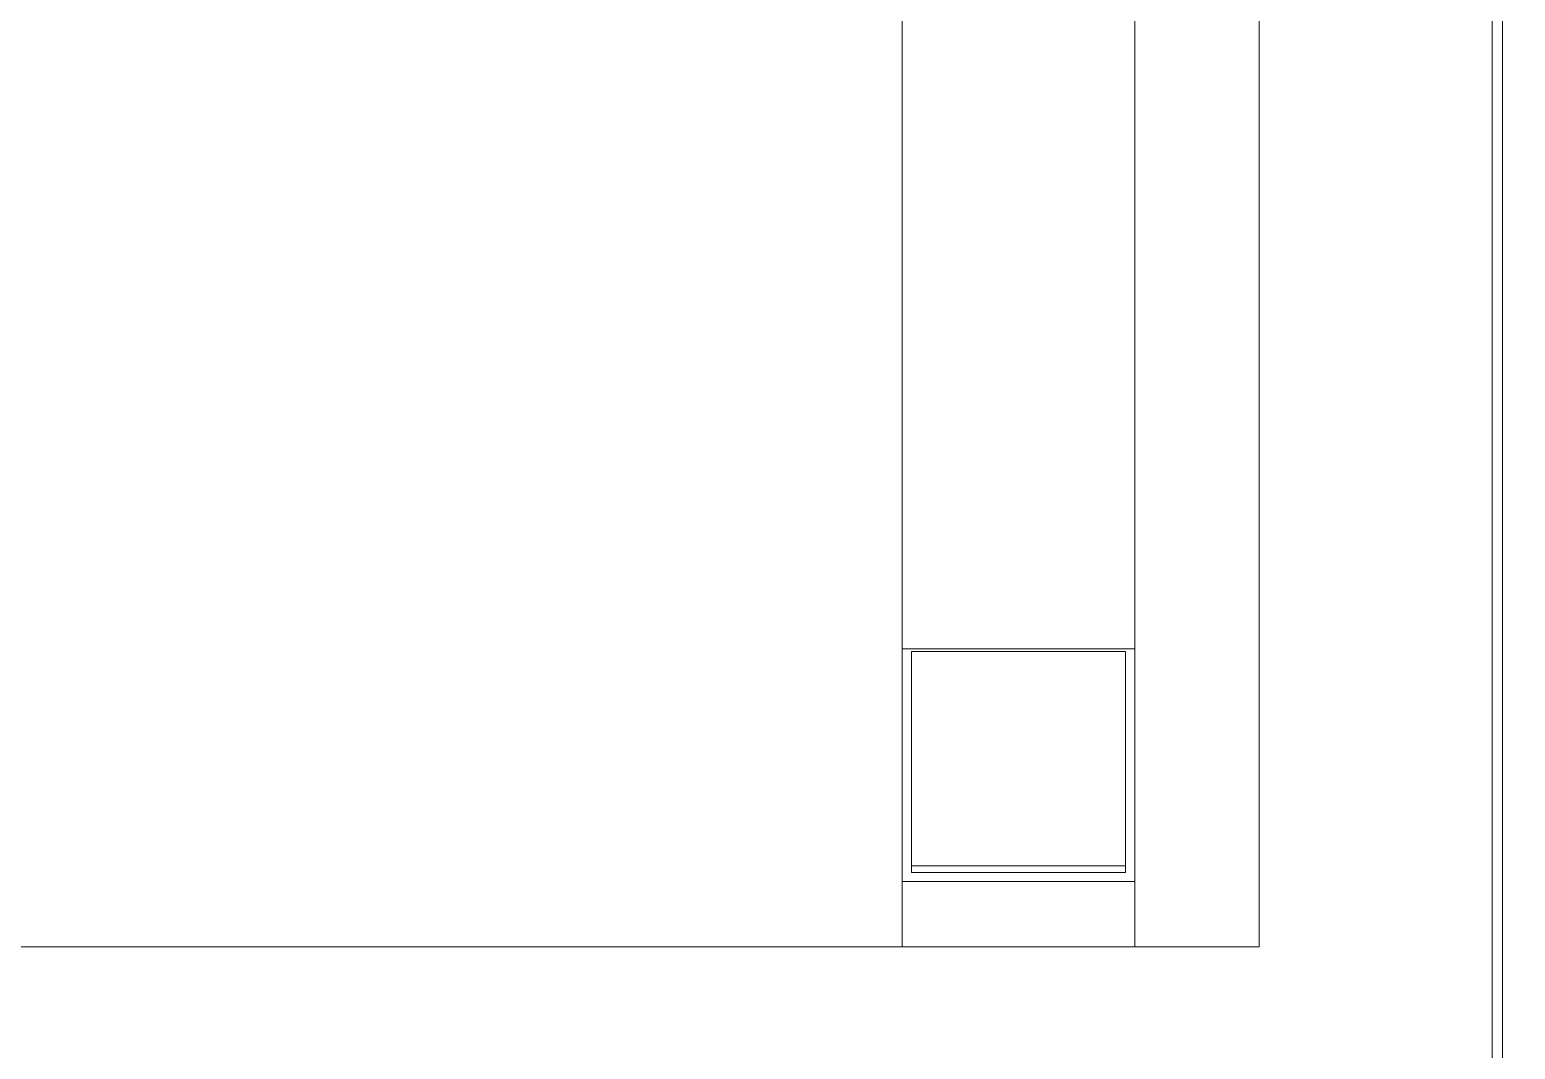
# Model space of a CAD drawing. Header units: centimetres. Extents: x -13467 to 3766, y -437 to 1921.
# Drawn here: x -7458.54 to -7426.62, y 115.93 to 137.83 of the extents above; entities that cross this region are included whole.
import ezdxf

# ---------------------------------------------------------------- set-up
doc = ezdxf.new("R2010")
doc.units = ezdxf.units.CM
doc.layers.add('G-IMPT', color=7, linetype='Continuous', lineweight=9)
doc.layers.add('M-EQPM', color=7, linetype='Continuous', lineweight=9)

# ---------------------------------------------------------------- blocks, each defined once
blk = doc.blocks.new('EQ-02-004 - EQ-02-004_dwg_Agrupar_435-1526215-Sección 1-1')
at = {"layer": 'G-IMPT'}
for p, q in [((-7426.894, 171.629), (-7426.894, 102.629)), ((-7426.894, 102.629), (-7426.894, 171.629))]:
    blk.add_line(p, q, dxfattribs=at)
at = {"layer": 'G-IMPT', "flags": 128}
blk.add_lwpolyline([(-7427.119, 102.629), (-7426.894, 102.629), (-7426.894, 171.629)], dxfattribs=at)
blk = doc.blocks.new('EQ-02-004 - EQ-02-004_dwg_Agrupar_892-1526218-Sección 1-1')
at = {"layer": 'G-IMPT'}
for p, q in [((-7432.119, 118.129), (-7432.119, 181.18)), ((-7427.119, 171.629), (-7427.119, 102.629)), ((-7427.119, 102.629), (-7427.119, 171.629)), ((-7432.119, 118.129), (-8054.093, 118.129)), ((-7432.119, 118.129), (-8054.093, 118.129))]:
    blk.add_line(p, q, dxfattribs=at)
at = {"layer": 'G-IMPT', "flags": 128}
for points in [[(-7432.119, 118.129), (-7432.119, 181.18), (-7432.119, 118.129), (-8054.093, 118.129), (-8054.093, 181.18), (-8059.093, 181.18)], [(-8388.094, 108.129), (-7432.119, 108.129), (-7432.119, 102.629), (-7427.119, 102.629), (-7427.119, 171.629), (-7426.619, 171.629), (-7426.619, 181.18), (-7432.119, 181.18)]]:
    blk.add_lwpolyline(points, dxfattribs=at)
blk = doc.blocks.new('EQ-02-004 - EQ-02-004_dwg_Agrupar_771-V28-Sección 1-1')
at = {"layer": 'M-EQPM', "color": 136, "true_color": 0x007f7f}
for p, q in [((-7439.794, 179.089), (-7439.794, 124.529)), ((-7439.794, 179.089), (-7439.794, 124.529)), ((-7439.794, 179.089), (-7439.794, 124.529)), ((-7434.794, 179.089), (-7434.794, 124.529)), ((-7434.794, 124.529), (-7434.794, 179.089)), ((-7434.794, 179.089), (-7434.794, 124.529)), ((-7439.794, 124.529), (-7439.794, 119.529)), ((-7439.794, 124.529), (-7434.794, 124.529)), ((-7434.794, 124.529), (-7434.794, 119.529)), ((-7434.994, 124.471), (-7439.594, 124.471)), ((-7439.594, 124.471), (-7439.594, 119.871)), ((-7439.594, 124.471), (-7434.994, 124.471)), ((-7439.594, 119.871), (-7439.594, 124.471)), ((-7434.994, 124.471), (-7434.994, 119.871)), ((-7434.994, 119.871), (-7434.994, 124.471)), ((-7439.594, 119.729), (-7439.594, 119.871)), ((-7439.594, 119.871), (-7434.994, 119.871)), ((-7439.594, 119.871), (-7434.994, 119.871)), ((-7439.594, 119.729), (-7439.594, 119.871)), ((-7439.594, 119.729), (-7434.994, 119.729)), ((-7439.594, 119.729), (-7434.994, 119.729)), ((-7434.994, 119.729), (-7439.594, 119.729)), ((-7434.994, 119.729), (-7434.994, 119.871)), ((-7434.994, 119.729), (-7434.994, 119.871)), ((-7439.794, 118.129), (-7439.794, 119.529)), ((-7439.794, 119.529), (-7434.794, 119.529)), ((-7434.794, 119.529), (-7434.794, 118.129))]:
    blk.add_line(p, q, dxfattribs=at)
at = {"layer": 'M-EQPM', "color": 136, "true_color": 0x007f7f, "flags": 128}
for points in [[(-7434.794, 118.129), (-7434.794, 119.529), (-7439.794, 119.529), (-7439.794, 124.529), (-7434.794, 124.529)], [(-7439.794, 124.529), (-7439.794, 119.529), (-7439.794, 118.129)], [(-7439.794, 124.529), (-7434.794, 124.529), (-7434.794, 119.529), (-7439.794, 119.529), (-7439.794, 118.129)], [(-7434.794, 124.529), (-7434.794, 119.529), (-7434.794, 118.129)], [(-7434.994, 119.871), (-7434.994, 124.471), (-7439.594, 124.471), (-7439.594, 119.871)], [(-7439.594, 119.871), (-7439.594, 119.729), (-7434.994, 119.729), (-7439.594, 119.729), (-7434.994, 119.729)], [(-7434.994, 119.729), (-7434.994, 119.871), (-7439.594, 119.871)]]:
    blk.add_lwpolyline(points, dxfattribs=at)
blk = doc.blocks.new('EQ-02-004 - EQ-02-004_dwg-1526208-Sección 1-1')
for name in ['EQ-02-004 - EQ-02-004_dwg_Agrupar_771-V28-Sección 1-1', 'EQ-02-004 - EQ-02-004_dwg_Agrupar_892-1526218-Sección 1-1', 'EQ-02-004 - EQ-02-004_dwg_Agrupar_435-1526215-Sección 1-1']:
    blk.add_blockref(name, (0, 0))
blk = doc.blocks.new('EQ-02-004 - EQ-02-004-1526283-Sección 1-1')
blk.add_blockref('EQ-02-004 - EQ-02-004_dwg-1526208-Sección 1-1', (0, 0))
blk = doc.blocks.new('PQ_RVR_MEP-01_ZZ_ZZ_MO_T_A_rvt-1-Sección 1-1')
at = {"layer": 'M-EQPM', "lineweight": 9}
blk.add_blockref('EQ-02-004 - EQ-02-004-1526283-Sección 1-1', (0, 0), dxfattribs=at)

msp = doc.modelspace()

# ---------------------------------------------------------------- block references
at = {"lineweight": 5}
msp.add_blockref('PQ_RVR_MEP-01_ZZ_ZZ_MO_T_A_rvt-1-Sección 1-1', (0, 0), dxfattribs=at)

doc.saveas('drawing.dxf')
